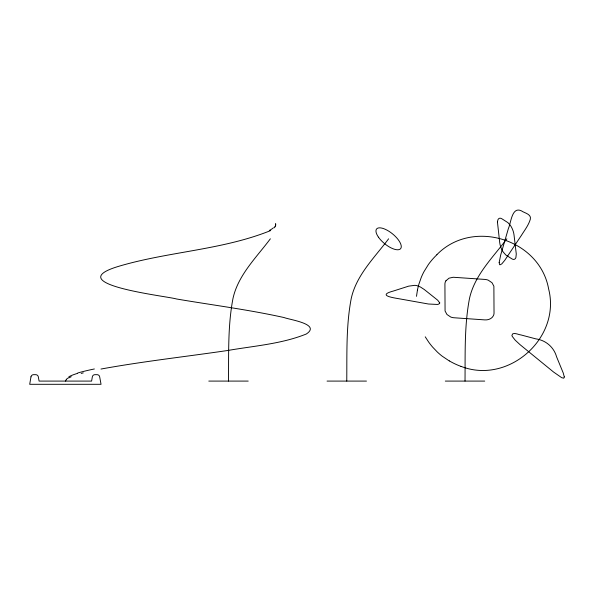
<?xml version="1.0" encoding="UTF-8"?>
<svg xmlns="http://www.w3.org/2000/svg" width="594" height="594" viewBox="0 0 594 594"><rect width="100%" height="100%" fill="white"/><g stroke="black" fill="none" stroke-linecap="round" stroke-linejoin="round"><path stroke-width="0.89" d="M228.504 381.088C228.764 353.608 227.777 325.816 232.937 298.685C238.023 275.081 256.415 257.499 270.352 238.81M346.762 381.088C347.022 353.608 346.035 325.816 351.195 298.685C356.281 275.081 374.673 257.499 388.61 238.81M465.02 381.088C465.28 353.608 464.293 325.816 469.453 298.685C474.539 275.081 492.931 257.499 506.868 238.81M275.742 225.015L275.586 223.411M416.491 296.347L417.426 290.206M65.355 381.088L66.521 379.484M275.141 226.678L274.309 227.792M436.865 254.692C472.208 218.295 539.768 239.026 548.633 288.974C561.182 338.127 508.212 384.905 460.989 366.35M270.723 230.539C222.483 250.022 169.097 251.455 119.364 266.119C58.049 284.155 166.773 296.02 176.455 298.968C212.377 305.086 248.604 309.652 284.199 317.582C289.337 319.706 321.436 324.072 306.311 334.006C281.482 343.993 254.269 345.871 228.111 350.43C185.744 356.667 143.124 361.36 100.98 369.045M68.949 377.829L71.243 376.707M81.2 373.418L83.286 372.876M208.791 381.088L248.21 381.088M327.049 381.088L366.468 381.088M445.307 381.088L484.726 381.088M449.294 360.944L442.188 356.177A71.391 67.449 -49.9 0 1 437.273 351.967L432.707 347.186A81.786 77.272 -39.6 0 1 428.63 342.025L425.237 336.82M417.419 290.206A81.786 77.272 13.4 0 1 419.015 283.828L421.198 277.584A71.391 67.449 23.6 0 1 423.945 271.718L428.437 264.449A76.886 72.646 37.7 0 1 436.902 254.729M460.981 366.387A76.886 72.639 -69.1 0 1 449.324 360.892M66.201 379.492A140.184 17.389 -1.6 0 1 68.429 377.829M68.874 376.752A127.695 15.206 -2.7 0 1 77.48 373.388M77.695 373.01A132.061 13.914 -4.3 0 1 94.372 368.971M273.433 227.799A81.571 15.979 -2.9 0 1 269.268 230.487M275.69 225.015A87.593 17.983 -0.3 0 1 274.963 226.678M499.168 262.474L499.554 264.516A6.482 2.124 -66.2 0 0 500.096 264.798L501.811 263.87L504.722 260.372L521.369 235.439C524.613 230.197 528.615 225.178 530.345 219.164C531.6 214.011 524.183 212.964 521.458 210.877C511.79 206.155 511.055 222.847 508.405 228.475L500.675 255.049L499.168 262.474M497.453 222.089L499.725 242.708A10.722 4.878 68.9 0 0 503.125 251.915L505.813 254.967L511.798 258.798A9.497 4.321 68.9 0 0 515.904 257.588L516.275 253.957L514.018 234.905A10.722 4.878 68.9 0 0 510.61 225.698L507.929 222.653L501.937 218.822A9.497 4.321 68.9 0 0 497.831 220.032L497.453 222.089M564.3 376.915L563.773 378.178L561.724 377.702L553.593 372.059L519.988 344.617L515.161 340.132L512.384 336.56A7.069 2.317 41.8 0 1 511.902 335.387C512.332 331.326 518.666 334.875 521.161 334.994L535.721 338.84C545.678 340.154 553.868 347.104 556.578 356.801L563.231 372.965L564.3 376.915M439.76 302.955L438.869 304.024A5.918 1.938 5.8 0 1 437.384 304.447L428.415 304.009L399.465 298.834C392.211 297.579 377.19 295.337 393.428 291.015L408.702 286.137L414.768 285.343A3.935 1.292 5.8 0 1 416.958 285.647L420.411 286.991L424.264 289.501L437.726 300.23L439.76 302.955M30.985 376.826L29.7 384.303L101.039 384.303L99.673 376.826A2.628 2.606 18.4 0 0 97.074 374.673L94.914 374.673A2.628 2.606 18.4 0 0 92.345 376.826L91.61 381.088L39.093 381.088L38.313 376.826A2.628 2.606 18.4 0 0 35.722 374.673L33.561 374.673A2.628 2.606 18.4 0 0 30.985 376.826M445.938 280.791L445.559 281.452A12.422 8.665 11.8 0 0 444.921 284.177L445.069 310.981L446.963 314.486L450.69 316.996A7.937 5.539 11.8 0 0 454.046 317.76L484.897 319.899C488.171 320.151 491.839 318.785 493.391 315.733A12.422 8.665 11.8 0 0 494.03 313.008L493.881 286.204L491.988 282.699L488.261 280.19A7.937 5.539 11.8 0 0 484.897 279.425L453.229 277.257L449.049 278.17L445.938 280.791M378.482 237.199A15.541 6.304 39.3 0 0 400.259 249.02A15.541 6.304 39.3 0 0 387.095 230.197A15.541 6.304 39.3 0 0 378.482 237.199"/></g></svg>
